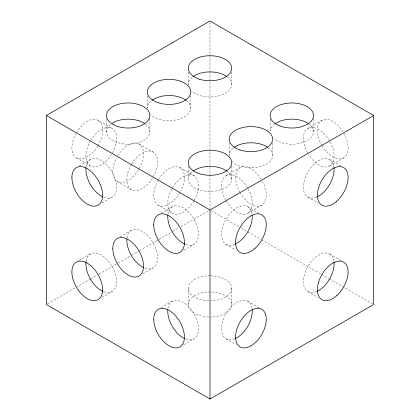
<?xml version="1.0" encoding="UTF-8"?>
<svg xmlns="http://www.w3.org/2000/svg" width="420" height="420" viewBox="0 0 420 420"><rect width="100%" height="100%" fill="white"/><g stroke="black" fill="none" stroke-linecap="round" stroke-linejoin="round"><path stroke-width="0.32" stroke-dasharray="2.1 1.58" d="M79.191 165.963L90.405 159.49M102.013 202.902L112.109 197.075M79.191 260.463L90.405 253.99M120.115 236.838L131.323 230.365M161.033 213.213L172.247 206.74M226.054 175.675L240.067 167.58M307.892 128.42L321.909 120.33M47.455 303.849L90.499 278.995M91.061 278.67L98.427 274.418M98.994 274.092L117.684 263.298M118.251 262.973L131.276 255.454M131.843 255.124L139.204 250.877M139.771 250.546L158.461 239.757M159.028 239.431L172.053 231.908M172.62 231.583L178.852 227.987M181.115 226.679L208.866 210.656M102.013 297.402L112.109 291.58M142.936 273.777L153.027 267.95M183.855 250.152L193.946 244.325M247.753 213.26L261.77 205.17M329.595 166.01L343.613 157.92M161.033 307.713L172.247 301.24M183.855 344.652L193.946 338.825M329.595 159.49L340.809 165.963M307.892 197.075L317.987 202.902M76.388 132.862A21.704 12.532 -60 0 1 98.091 120.33L112.109 128.42M139.01 143.955L153.027 152.05M179.933 167.58L193.946 175.675M247.753 206.74L258.967 213.213M329.595 253.99L340.809 260.463M211.134 210.656L238.886 226.679M241.148 227.987L247.38 231.583M247.947 231.908L260.972 239.431M261.539 239.757L321.006 274.092M321.573 274.418L328.939 278.67M329.5 278.995L372.545 303.849M76.388 157.92L90.405 166.01M117.311 181.545L131.323 189.635M158.23 180.112A21.704 12.532 -60 0 0 158.23 205.17L172.247 213.26M226.054 244.325L236.145 250.152M307.892 291.58L317.987 297.402M247.727 301.224L258.941 307.697M226.086 338.846L236.177 344.668M313.509 118.734L313.509 132.332M272.622 143.01L272.622 155.305M270.165 119.385L270.165 131.035A21.704 12.527 0 0 1 274.559 124.1M231.703 72.135L231.703 84.43M210.625 275.793A21.704 12.527 0 0 1 231.703 288.32L231.703 304.5M231.625 166.394L231.625 179.986M229.22 143.01L229.22 155.305A21.704 12.527 0 0 1 233.457 147.866M210 22.307L210 55.01M210 55.66L210 70.702M210 71.358L210 174.032M210 174.689L210 208.693M190.78 95.76L190.78 108.055M188.375 166.226L188.375 177.875M188.297 72.135L188.297 84.43A21.704 12.527 0 0 1 192.538 76.996M188.297 288.32L188.297 304.5M149.851 118.955L149.851 131.255M147.378 95.76L147.378 108.055A21.704 12.527 0 0 1 151.62 100.616M106.47 119.165L106.47 132.111M262.379 181.209A21.704 12.532 60 0 1 261.613 205.259A21.704 12.532 60 0 1 240.387 193.179M240.067 192.638A21.704 12.532 60 0 1 239.915 167.674A21.704 12.532 60 0 1 261.455 179.571M248.062 188.748A21.704 12.532 60 0 1 247.595 213.35A21.704 12.532 60 0 1 226.054 200.734M225.745 200.188A21.704 12.532 60 0 1 226.212 175.586A21.704 12.532 60 0 1 247.753 188.202M227.094 171.213A21.704 12.527 0 0 1 225.005 187.982A21.704 12.527 0 0 1 195.893 188.454A21.704 12.527 0 0 1 192.187 171.775M131.644 164.036A21.704 12.532 -60 0 1 153.179 152.14A21.704 12.532 -60 0 1 153.027 177.109M152.381 178.185A21.704 12.532 -60 0 1 131.014 189.446A21.704 12.532 -60 0 1 131.323 164.577M117.626 155.946A21.704 12.532 -60 0 1 142.984 149.604A21.704 12.532 -60 0 1 124.619 182.033A21.704 12.532 -60 0 1 116.702 157.584M86.084 166.882A21.704 12.532 60 0 1 102.023 161.028A21.704 12.532 60 0 1 116.582 186.249A21.704 12.532 60 0 1 103.546 197.127M208.745 317.011A21.704 12.527 0 0 1 191.641 297.822A21.704 12.527 0 0 1 229 298.447A21.704 12.527 0 0 1 210 317.032M231.703 288.32A21.704 12.527 0 0 1 210.625 300.841M208.745 300.825A21.704 12.527 0 0 1 188.307 287.957A21.704 12.527 0 0 1 210 275.788M158.545 179.571A21.704 12.532 -60 0 1 179.771 167.491A21.704 12.532 -60 0 1 180.542 191.541M179.933 192.638A21.704 12.532 -60 0 1 158.23 205.17M98.091 120.33A21.704 12.532 -60 0 1 98.091 145.388M97.776 145.929A21.704 12.532 -60 0 1 76.55 158.009A21.704 12.532 -60 0 1 75.779 133.959M127.003 237.757A21.704 12.532 60 0 1 142.942 231.903A21.704 12.532 60 0 1 157.5 257.124A21.704 12.532 60 0 1 144.464 268.002M321.909 145.388A21.704 12.532 60 0 1 328.645 119.679A21.704 12.532 60 0 1 347.655 151.982A21.704 12.532 60 0 1 322.224 145.929M234.659 338.861A21.704 12.532 -60 0 1 221.576 328.046A21.704 12.532 -60 0 1 236.098 302.804A21.704 12.532 -60 0 1 252.073 308.584M145.666 124.278A21.704 12.527 0 0 1 142.663 140.999A21.704 12.527 0 0 1 113.547 140.941A21.704 12.527 0 0 1 110.743 124.21M227.462 76.996A21.704 12.527 0 0 1 222.222 94.784A21.704 12.527 0 0 1 191.62 91.098M308.994 124.01A21.704 12.527 0 0 1 304.474 141.871A21.704 12.527 0 0 1 273.735 138.59M90.725 140.411A21.704 12.532 -60 0 1 112.261 128.515A21.704 12.532 -60 0 1 112.109 153.478M111.463 154.56A21.704 12.532 -60 0 1 90.248 165.916A21.704 12.532 -60 0 1 90.095 141.498M193.946 200.734A21.704 12.532 -60 0 1 168.31 207.753A21.704 12.532 -60 0 1 186.779 175.14A21.704 12.532 -60 0 1 194.255 200.188M86.084 261.382A21.704 12.532 60 0 1 102.023 255.528A21.704 12.532 60 0 1 116.582 280.749A21.704 12.532 60 0 1 103.546 291.627M167.921 214.132A21.704 12.532 60 0 1 183.86 208.278A21.704 12.532 60 0 1 198.418 233.499A21.704 12.532 60 0 1 185.383 244.377M167.921 308.632A21.704 12.532 60 0 1 183.86 302.778A21.704 12.532 60 0 1 198.418 327.999A21.704 12.532 60 0 1 185.383 338.877M234.617 244.377A21.704 12.532 -60 0 1 221.582 233.499A21.704 12.532 -60 0 1 236.14 208.278A21.704 12.532 -60 0 1 252.079 214.132M316.454 197.127A21.704 12.532 -60 0 1 303.419 186.249A21.704 12.532 -60 0 1 317.977 161.028A21.704 12.532 -60 0 1 333.916 166.882M307.587 152.938A21.704 12.532 60 0 1 314.774 127.806A21.704 12.532 60 0 1 333.674 159.925A21.704 12.532 60 0 1 308.537 154.56M268.38 147.866A21.704 12.527 0 0 1 262.805 165.79A21.704 12.527 0 0 1 232.129 161.574M186.543 100.616A21.704 12.527 0 0 1 181.303 118.409A21.704 12.527 0 0 1 150.701 114.723M316.454 291.627A21.704 12.532 -60 0 1 303.419 280.749A21.704 12.532 -60 0 1 317.977 255.528A21.704 12.532 -60 0 1 333.916 261.382"/><path stroke-width="0.63" d="M46.321 115.5L210 21L373.679 115.5L373.679 304.5L210 399L46.321 304.5L46.321 115.5L210 210L373.679 115.5M210 210L210 399M193.158 171.029A21.704 12.527 0 0 1 226.585 170.851M102.974 196.88A21.704 12.532 60 0 1 86.005 167.496M143.32 267.488A21.704 12.532 60 0 1 126.871 239.006M252.205 309.834A21.704 12.532 -60 0 1 235.232 338.615M112.303 123.133A21.704 12.527 0 0 1 144.653 123.538M193.037 76.618A21.704 12.527 0 0 1 226.963 76.618M275.069 123.732A21.704 12.527 0 0 1 307.96 123.291M102.974 291.38A21.704 12.532 60 0 1 86.005 261.996M184.81 244.13A21.704 12.532 60 0 1 167.795 215.376M184.81 338.63A21.704 12.532 60 0 1 167.795 309.881M252.205 215.376A21.704 12.532 -60 0 1 235.19 244.13M333.994 167.496A21.704 12.532 -60 0 1 317.026 196.88M233.956 147.494A21.704 12.527 0 0 1 267.367 147.131M152.114 100.243A21.704 12.527 0 0 1 186.044 100.243M333.994 261.996A21.704 12.532 -60 0 1 317.026 291.38M197.605 173.035A21.704 12.527 0 0 0 231.625 163.805A21.704 12.527 0 0 0 200.771 151.41A21.704 12.527 0 0 0 197.605 173.035M71.894 177.513A21.704 12.532 60 0 0 94.915 206.152A21.704 12.532 60 0 0 94.915 175.46A21.704 12.532 60 0 0 71.894 177.513M113.348 124.656A21.704 12.527 0 0 0 149.299 118.325A21.704 12.527 0 0 0 121.832 103.514A21.704 12.527 0 0 0 113.348 124.656M240.067 149.977A21.704 12.527 0 0 0 272.622 139.125A21.704 12.527 0 0 0 240.067 128.273A21.704 12.527 0 0 0 240.067 149.977M199.148 79.102A21.704 12.527 0 0 0 231.703 68.25A21.704 12.527 0 0 0 199.148 57.398A21.704 12.527 0 0 0 199.148 79.102M280.03 126.011A21.704 12.527 0 0 0 313.509 116.146A21.704 12.527 0 0 0 281.978 104.339A21.704 12.527 0 0 0 280.03 126.011M71.894 272.018A21.704 12.532 60 0 0 94.915 300.652A21.704 12.532 60 0 0 94.915 269.96A21.704 12.532 60 0 0 71.894 272.018M158.23 102.727A21.704 12.527 0 0 0 190.78 91.875A21.704 12.527 0 0 0 158.23 81.023A21.704 12.527 0 0 0 158.23 102.727M112.817 248.388A21.704 12.532 60 0 0 135.833 277.027A21.704 12.532 60 0 0 135.833 246.335A21.704 12.532 60 0 0 112.817 248.388M336.73 201.196A21.704 12.532 -60 0 0 343.613 167.58A21.704 12.532 -60 0 0 317.935 190.344A21.704 12.532 -60 0 0 336.73 201.196M153.736 319.263A21.704 12.532 60 0 0 176.752 347.902A21.704 12.532 60 0 0 176.752 317.21A21.704 12.532 60 0 0 153.736 319.263M254.893 248.446A21.704 12.532 -60 0 0 261.77 214.83A21.704 12.532 -60 0 0 236.098 237.594A21.704 12.532 -60 0 0 254.893 248.446M336.73 295.696A21.704 12.532 -60 0 0 343.613 262.08A21.704 12.532 -60 0 0 317.935 284.844A21.704 12.532 -60 0 0 336.73 295.696M153.736 224.763A21.704 12.532 60 0 0 176.752 253.397A21.704 12.532 60 0 0 176.752 222.71A21.704 12.532 60 0 0 153.736 224.763M250.96 345.818A21.704 12.532 -60 0 0 264.191 311.561A21.704 12.532 -60 0 0 237.61 326.991A21.704 12.532 -60 0 0 250.96 345.818"/></g></svg>
